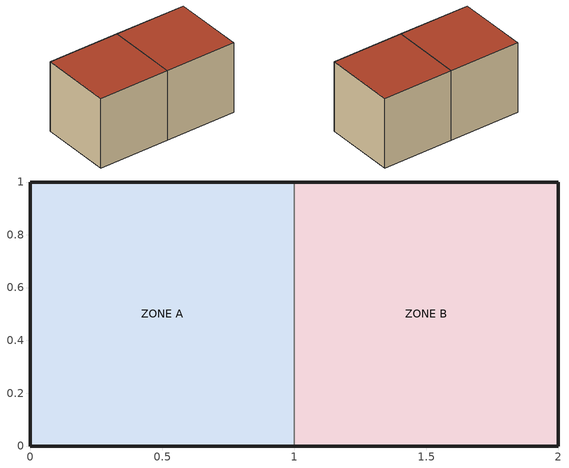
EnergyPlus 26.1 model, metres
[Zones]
ZONE A
 floor ground (EXTERIOR SOLID): 0,0 0,1 1,1 1,0 z0
 wall outside (EXTERIOR SOLID): 1,1 0,1 0,0 1,0 z0:1
 wall to ZONE B (MIXED OPAQUE): 1,0 1,0.5 z0:1
 wall to ZONE B (IRT ONLY): 1,0.5 1,1 z0:1
 roof outside (EXTERIOR SOLID): 0,0 1,0 1,1 0,1 z1
ZONE B
 floor ground (EXTERIOR SOLID): 1,0 1,1 2,1 2,0 z0
 wall outside (EXTERIOR SOLID): 1,0 2,0 2,1 1,1 z0:1
 roof outside (EXTERIOR SOLID): 1,0 2,0 2,1 1,1 z1
[Building]
Material Opaque Variants Compare: 0, Suburbs, 0.04, 0.4, FullExterior, 25, 6
[Site:Location]
Golden: 39.74, -105.18, -7, 1829
[Site:GroundTemperature:BuildingSurface]
18, 18, 18, 18, 18, 18, 18, 18, 18, 18, 18, 18
[Material]
EXTERIOR REGULAR: MediumRough, 0.1, 1, 800, 1000, 0.9, 0.7, 0.7
OPAQUE OUTSIDE REGULAR: MediumRough, 0.05, 1, 1000, 800, 0.9, 0.7, 0.7
OPAQUE INSIDE REGULAR: Smooth, 0.08, 0.4, 500, 1200, 0.9, 0.7, 0.7
[Material:AirGap]
OPAQUE GAP ONE: 0.18
OPAQUE GAP TWO: 0.12
[Material:InfraredTransparent]
IRT MATERIAL
[Construction]
EXTERIOR SOLID: EXTERIOR REGULAR
MIXED OPAQUE: OPAQUE OUTSIDE REGULAR, OPAQUE GAP ONE, OPAQUE GAP TWO, OPAQUE INSIDE REGULAR
IRT ONLY: IRT MATERIAL
[Zone]
ZONE A; ZONE B: 0, 0, 0, 0, 1, 1, 1, 1
